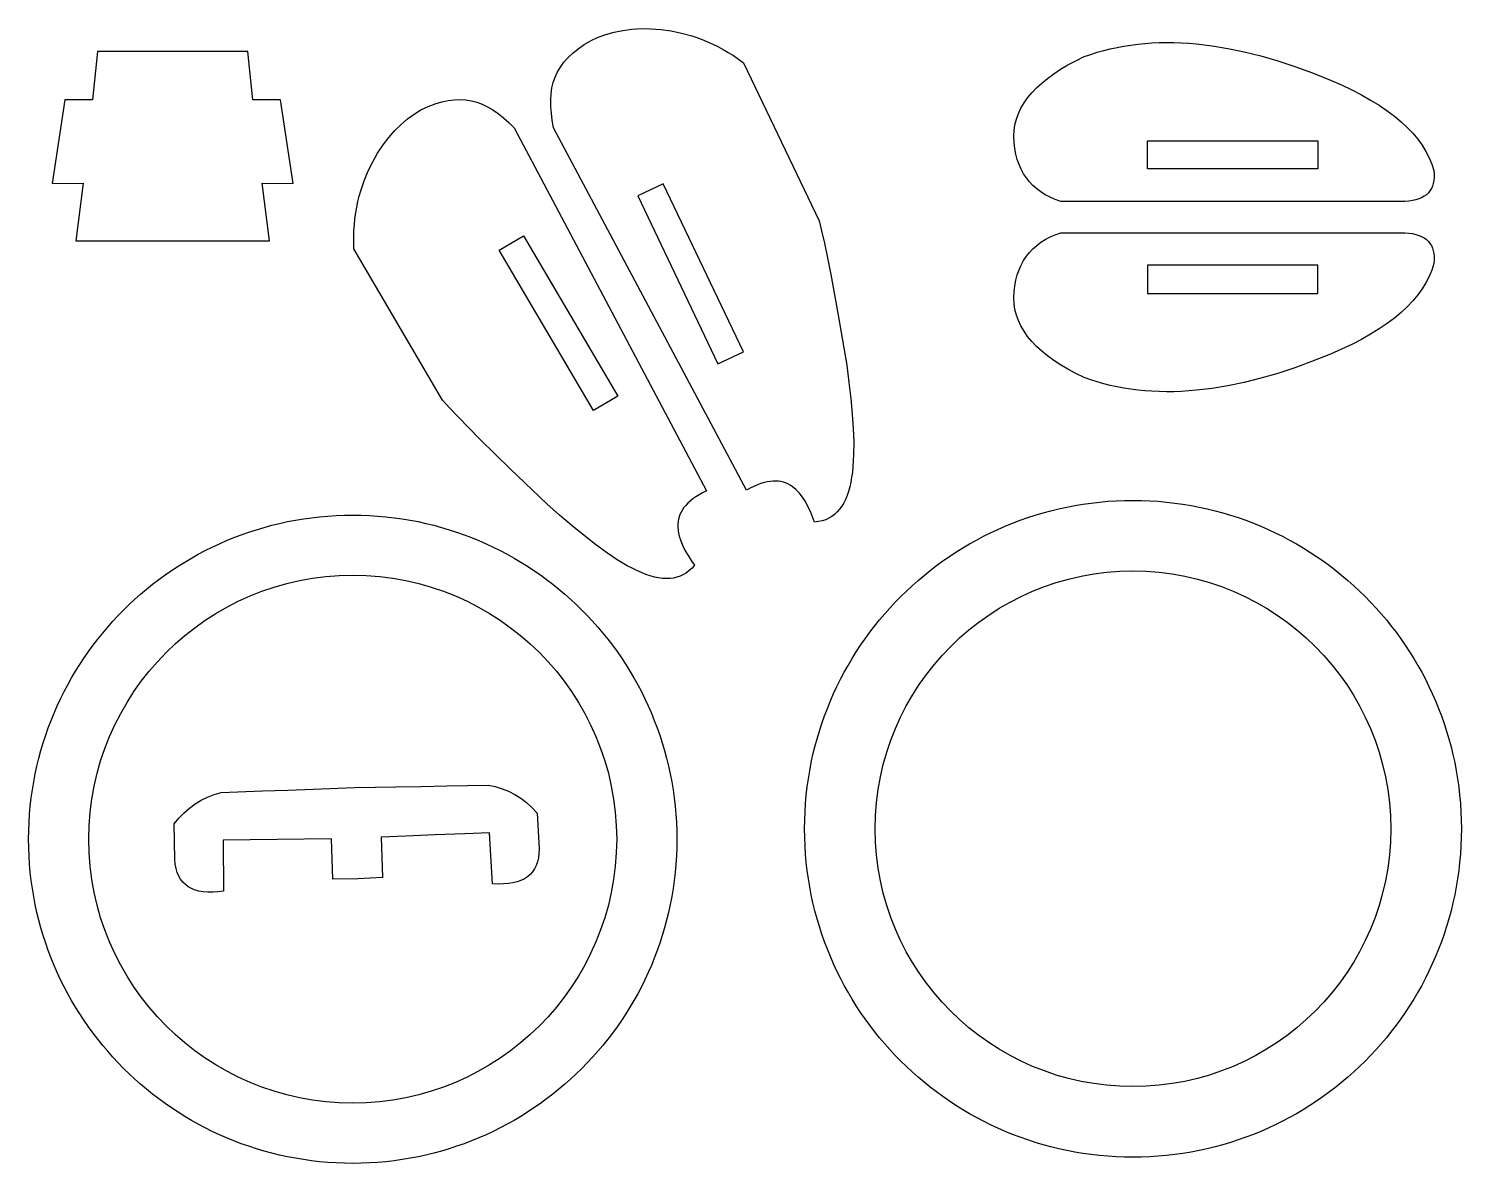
# Model space of a CAD drawing. Extents: x 0 to 14, y 0.1 to 11.7.
# Drawn here: x 0 to 5.84, y 7.09 to 11.71 of the extents above; entities that cross this region are included whole.
import ezdxf

# ---------------------------------------------------------------- set-up
doc = ezdxf.new("R2010")
doc.units = 0
doc.layers.add('Harley_2', color=1, linetype='CONTINUOUS')

msp = doc.modelspace()

# ---------------------------------------------------------------- linework, layer by layer
at = {"layer": 'Harley_2'}
for points in [[(3.3318, 10.3414), (3.341, 10.272), (3.3487, 10.2058), (3.3545, 10.143), (3.3585, 10.0838), (3.3603, 10.0282), (3.36, 9.9765), (3.3573, 9.9288), (3.355, 9.9065), (3.352, 9.8853), (3.3484, 9.8651), (3.3441, 9.846), (3.3392, 9.828), (3.3334, 9.8111), (3.327, 9.7954), (3.3197, 9.7808), (3.3117, 9.7674), (3.3029, 9.7552), (3.2933, 9.7442), (3.2828, 9.7345), (3.2715, 9.726), (3.2593, 9.7187), (3.2463, 9.7128), (3.2323, 9.7081), (3.2173, 9.7048), (3.2014, 9.7028), (3.1931, 9.7249), (3.1841, 9.7464), (3.1742, 9.7671), (3.1635, 9.7867), (3.1517, 9.805), (3.1389, 9.8215), (3.1247, 9.8361), (3.1093, 9.8484), (3.101, 9.8537), (3.0924, 9.8583), (3.0833, 9.8622), (3.0739, 9.8653), (3.064, 9.8677), (3.0537, 9.8692), (3.043, 9.8699), (3.0318, 9.8698), (3.0201, 9.8687), (3.008, 9.8667), (2.9953, 9.8637), (2.9821, 9.8596), (2.9684, 9.8545), (2.9541, 9.8484), (2.9393, 9.8411), (2.924, 9.8326), (2.1374, 11.3092), (2.1324, 11.3396), (2.1289, 11.3685), (2.1269, 11.3959), (2.1266, 11.4221), (2.1281, 11.447), (2.1315, 11.4708), (2.1368, 11.4935), (2.1442, 11.5153), (2.1538, 11.5362), (2.1657, 11.5563), (2.1799, 11.5756), (2.1967, 11.5943), (2.216, 11.6125), (2.238, 11.6302), (2.2628, 11.6476), (2.2906, 11.6646), (2.3197, 11.6779), (2.3511, 11.6892), (2.3845, 11.6984), (2.4197, 11.7055), (2.4566, 11.7102), (2.495, 11.7125), (2.5345, 11.7122), (2.5751, 11.7092), (2.6165, 11.7034), (2.6585, 11.6947), (2.7008, 11.6829), (2.7221, 11.6758), (2.7434, 11.6679), (2.7648, 11.6592), (2.786, 11.6497), (2.8073, 11.6393), (2.8284, 11.628), (2.8495, 11.6159), (2.8704, 11.6028), (2.8911, 11.5888), (2.9117, 11.5739), (3.2198, 10.9293), (3.2299, 10.8889), (3.2411, 10.839), (3.2535, 10.7797), (3.2669, 10.7109), (3.2971, 10.5451), (3.3318, 10.3414)], [(0.5863, 10.8485), (0.9806, 10.8485), (0.9508, 11.0832), (1.0774, 11.0824), (1.0258, 11.4225), (0.9127, 11.423), (0.8922, 11.6189), (0.5863, 11.6196), (0.2805, 11.6189), (0.26, 11.423), (0.1469, 11.4225), (0.0953, 11.0824), (0.2218, 11.0832), (0.192, 10.8485), (0.5863, 10.8485)], [(5.6048, 11.0088), (4.2037, 11.0088), (4.1814, 11.0168), (4.1604, 11.0259), (4.1408, 11.0361), (4.1226, 11.0475), (4.1058, 11.0601), (4.0904, 11.0738), (4.0763, 11.0886), (4.0636, 11.1047), (4.0523, 11.1218), (4.0424, 11.1402), (4.0339, 11.1596), (4.0268, 11.1802), (4.021, 11.202), (4.0166, 11.225), (4.0136, 11.249), (4.012, 11.2743), (4.0136, 11.298), (4.0173, 11.3213), (4.0232, 11.3441), (4.0314, 11.3664), (4.0417, 11.3883), (4.0542, 11.4098), (4.0689, 11.4307), (4.0857, 11.4512), (4.1048, 11.4713), (4.1261, 11.4909), (4.1495, 11.51), (4.1752, 11.5287), (4.203, 11.5469), (4.233, 11.5646), (4.2652, 11.5819), (4.2996, 11.5987), (4.3256, 11.6078), (4.3519, 11.6161), (4.3786, 11.6236), (4.4056, 11.6303), (4.433, 11.6362), (4.4607, 11.6414), (4.4887, 11.6458), (4.5171, 11.6494), (4.5459, 11.6523), (4.575, 11.6543), (4.6044, 11.6556), (4.6342, 11.6561), (4.6643, 11.6558), (4.6948, 11.6548), (4.7256, 11.6529), (4.7568, 11.6503), (4.8201, 11.6428), (4.8849, 11.6321), (4.951, 11.6184), (5.0186, 11.6015), (5.0875, 11.5815), (5.1577, 11.5584), (5.2294, 11.5322), (5.3025, 11.5029), (5.3469, 11.4833), (5.3889, 11.4632), (5.4284, 11.4427), (5.4656, 11.4217), (5.5003, 11.4003), (5.5327, 11.3784), (5.5626, 11.3561), (5.59, 11.3333), (5.6151, 11.31), (5.6377, 11.2862), (5.658, 11.2621), (5.6758, 11.2374), (5.6911, 11.2123), (5.7041, 11.1867), (5.7147, 11.1607), (5.7228, 11.1342), (5.7241, 11.1198), (5.7243, 11.1063), (5.7233, 11.0937), (5.7212, 11.082), (5.7178, 11.0711), (5.7134, 11.0611), (5.7077, 11.052), (5.701, 11.0437), (5.693, 11.0363), (5.6839, 11.0298), (5.6736, 11.0241), (5.6622, 11.0193), (5.6496, 11.0154), (5.6358, 11.0123), (5.6209, 11.0101), (5.6048, 11.0088)], [(2.7604, 9.8305), (2.7448, 9.8225), (2.7305, 9.8143), (2.7174, 9.806), (2.7055, 9.7975), (2.6947, 9.7888), (2.6851, 9.78), (2.6767, 9.7711), (2.6692, 9.762), (2.6628, 9.7528), (2.6574, 9.7435), (2.6529, 9.7341), (2.6494, 9.7246), (2.6467, 9.715), (2.6448, 9.7054), (2.6438, 9.6956), (2.6435, 9.6859), (2.6451, 9.6661), (2.6493, 9.6463), (2.6557, 9.6263), (2.6643, 9.6064), (2.6745, 9.5865), (2.6861, 9.5668), (2.6989, 9.5472), (2.7125, 9.5279), (2.702, 9.5159), (2.6909, 9.5054), (2.6792, 9.4964), (2.6669, 9.4889), (2.6541, 9.4828), (2.6407, 9.4782), (2.6267, 9.475), (2.6123, 9.4732), (2.5972, 9.4728), (2.5816, 9.4736), (2.5655, 9.4758), (2.5489, 9.4793), (2.5317, 9.484), (2.514, 9.4899), (2.4957, 9.4971), (2.477, 9.5054), (2.4577, 9.5148), (2.438, 9.5254), (2.397, 9.5499), (2.3539, 9.5786), (2.309, 9.6112), (2.2621, 9.6477), (2.2134, 9.6877), (2.1628, 9.7311), (2.1104, 9.7777), (1.9612, 9.9204), (1.8407, 10.0384), (1.7913, 10.088), (1.7491, 10.1315), (1.714, 10.1687), (1.6862, 10.1998), (1.3247, 10.816), (1.3239, 10.8414), (1.324, 10.8664), (1.3249, 10.8911), (1.3266, 10.9153), (1.3291, 10.9392), (1.3324, 10.9626), (1.3364, 10.9855), (1.3411, 11.0081), (1.3465, 11.0301), (1.3526, 11.0517), (1.3666, 11.0934), (1.3829, 11.1331), (1.4013, 11.1706), (1.4215, 11.2059), (1.4434, 11.2389), (1.4668, 11.2693), (1.4914, 11.2973), (1.5169, 11.3225), (1.5433, 11.345), (1.5702, 11.3647), (1.5975, 11.3814), (1.6272, 11.3948), (1.6555, 11.4057), (1.6825, 11.414), (1.7084, 11.4198), (1.7333, 11.4232), (1.7573, 11.4241), (1.7806, 11.4227), (1.8032, 11.419), (1.8254, 11.4129), (1.8472, 11.4046), (1.8688, 11.3941), (1.8903, 11.3813), (1.9118, 11.3664), (1.9335, 11.3494), (1.9554, 11.3304), (1.9778, 11.3092), (2.7604, 9.8305)], [(4.5567, 11.141), (4.5567, 11.256), (5.251, 11.256), (5.251, 11.141), (4.5567, 11.141)], [(2.5845, 11.0811), (2.4807, 11.0316), (2.8075, 10.3473), (2.9112, 10.3968), (2.5845, 11.0811)], [(1.9163, 10.811), (2.0155, 10.8693), (2.3993, 10.2153), (2.3001, 10.1571), (1.9163, 10.811)], [(5.6048, 10.8811), (5.6209, 10.8798), (5.6358, 10.8776), (5.6496, 10.8745), (5.6622, 10.8706), (5.6736, 10.8658), (5.6839, 10.8601), (5.693, 10.8536), (5.701, 10.8462), (5.7077, 10.8379), (5.7134, 10.8288), (5.7178, 10.8188), (5.7212, 10.8079), (5.7233, 10.7962), (5.7243, 10.7836), (5.7241, 10.7701), (5.7228, 10.7558), (5.7147, 10.7293), (5.7041, 10.7032), (5.6911, 10.6777), (5.6758, 10.6525), (5.658, 10.6279), (5.6377, 10.6037), (5.6151, 10.58), (5.59, 10.5567), (5.5626, 10.5339), (5.5327, 10.5115), (5.5003, 10.4896), (5.4656, 10.4682), (5.4284, 10.4472), (5.3889, 10.4267), (5.3469, 10.4067), (5.3025, 10.3871), (5.2294, 10.3578), (5.1577, 10.3315), (5.0875, 10.3084), (5.0186, 10.2885), (4.951, 10.2716), (4.8849, 10.2578), (4.8201, 10.2471), (4.7568, 10.2396), (4.7256, 10.237), (4.6948, 10.2352), (4.6643, 10.2341), (4.6342, 10.2338), (4.6044, 10.2343), (4.575, 10.2356), (4.5459, 10.2377), (4.5171, 10.2405), (4.4887, 10.2441), (4.4607, 10.2485), (4.433, 10.2537), (4.4056, 10.2597), (4.3786, 10.2664), (4.3519, 10.2739), (4.3256, 10.2822), (4.2996, 10.2912), (4.2652, 10.308), (4.233, 10.3253), (4.203, 10.3431), (4.1752, 10.3613), (4.1495, 10.3799), (4.1261, 10.3991), (4.1048, 10.4187), (4.0857, 10.4387), (4.0689, 10.4592), (4.0542, 10.4802), (4.0417, 10.5016), (4.0314, 10.5235), (4.0232, 10.5459), (4.0173, 10.5687), (4.0136, 10.5919), (4.012, 10.6157), (4.0136, 10.6409), (4.0166, 10.665), (4.021, 10.6879), (4.0268, 10.7097), (4.0339, 10.7303), (4.0424, 10.7498), (4.0523, 10.7681), (4.0636, 10.7853), (4.0763, 10.8013), (4.0904, 10.8162), (4.1058, 10.8299), (4.1226, 10.8424), (4.1408, 10.8538), (4.1604, 10.8641), (4.1814, 10.8732), (4.2037, 10.8811), (5.6048, 10.8811)], [(4.5567, 10.7489), (4.5567, 10.6339), (5.251, 10.6339), (5.251, 10.7489), (4.5567, 10.7489)], [(4.4979, 9.7914), (4.5324, 9.7909), (4.5667, 9.7896), (4.6008, 9.7875), (4.6346, 9.7845), (4.6682, 9.7806), (4.7015, 9.776), (4.7346, 9.7705), (4.7674, 9.7642), (4.7999, 9.7571), (4.8321, 9.7493), (4.864, 9.7406), (4.8956, 9.7312), (4.9268, 9.7211), (4.9577, 9.7102), (4.9883, 9.6986), (5.0184, 9.6863), (5.0483, 9.6732), (5.0777, 9.6595), (5.1067, 9.645), (5.1354, 9.6299), (5.1636, 9.6141), (5.1914, 9.5977), (5.2187, 9.5806), (5.2456, 9.5629), (5.2721, 9.5446), (5.2981, 9.5256), (5.3236, 9.5061), (5.3486, 9.4859), (5.3731, 9.4652), (5.3971, 9.4439), (5.4206, 9.422), (5.4436, 9.3996), (5.466, 9.3766), (5.4879, 9.3531), (5.5092, 9.3291), (5.5299, 9.3046), (5.5501, 9.2796), (5.5696, 9.2541), (5.5886, 9.2281), (5.6069, 9.2016), (5.6246, 9.1747), (5.6417, 9.1474), (5.6582, 9.1196), (5.6739, 9.0914), (5.689, 9.0627), (5.7035, 9.0337), (5.7172, 9.0043), (5.7303, 8.9744), (5.7426, 8.9443), (5.7542, 8.9137), (5.7651, 8.8828), (5.7752, 8.8516), (5.7846, 8.82), (5.7933, 8.7881), (5.8011, 8.7559), (5.8082, 8.7234), (5.8145, 8.6906), (5.82, 8.6575), (5.8246, 8.6242), (5.8285, 8.5906), (5.8315, 8.5568), (5.8336, 8.5227), (5.8349, 8.4884), (5.8354, 8.4539), (5.8349, 8.4194), (5.8336, 8.3851), (5.8315, 8.351), (5.8285, 8.3171), (5.8246, 8.2836), (5.82, 8.2502), (5.8145, 8.2171), (5.8082, 8.1844), (5.8011, 8.1519), (5.7933, 8.1197), (5.7846, 8.0878), (5.7752, 8.0562), (5.7651, 8.0249), (5.7542, 7.994), (5.7426, 7.9635), (5.7303, 7.9333), (5.7172, 7.9035), (5.7035, 7.8741), (5.689, 7.845), (5.6739, 7.8164), (5.6582, 7.7882), (5.6417, 7.7604), (5.6246, 7.733), (5.6069, 7.7061), (5.5886, 7.6797), (5.5696, 7.6537), (5.5501, 7.6282), (5.5299, 7.6032), (5.5092, 7.5786), (5.4879, 7.5546), (5.466, 7.5311), (5.4436, 7.5082), (5.4206, 7.4857), (5.3971, 7.4639), (5.3731, 7.4426), (5.3486, 7.4218), (5.3236, 7.4017), (5.2981, 7.3821), (5.2721, 7.3632), (5.2456, 7.3448), (5.2187, 7.3271), (5.1914, 7.31), (5.1636, 7.2936), (5.1354, 7.2778), (5.1067, 7.2627), (5.0777, 7.2483), (5.0483, 7.2345), (5.0184, 7.2215), (4.9883, 7.2092), (4.9577, 7.1975), (4.9268, 7.1867), (4.8956, 7.1765), (4.864, 7.1671), (4.8321, 7.1585), (4.7999, 7.1506), (4.7674, 7.1436), (4.7346, 7.1373), (4.7015, 7.1318), (4.6682, 7.1271), (4.6346, 7.1233), (4.6008, 7.1203), (4.5667, 7.1181), (4.5324, 7.1168), (4.4979, 7.1164), (4.4634, 7.1168), (4.4291, 7.1181), (4.395, 7.1203), (4.3611, 7.1233), (4.3276, 7.1271), (4.2942, 7.1318), (4.2612, 7.1373), (4.2284, 7.1436), (4.1959, 7.1506), (4.1637, 7.1585), (4.1318, 7.1671), (4.1002, 7.1765), (4.069, 7.1867), (4.0381, 7.1975), (4.0075, 7.2092), (3.9773, 7.2215), (3.9475, 7.2345), (3.9181, 7.2483), (3.889, 7.2627), (3.8604, 7.2778), (3.8322, 7.2936), (3.8044, 7.31), (3.777, 7.3271), (3.7501, 7.3448), (3.7237, 7.3632), (3.6977, 7.3821), (3.6722, 7.4017), (3.6472, 7.4218), (3.6226, 7.4426), (3.5986, 7.4639), (3.5751, 7.4857), (3.5522, 7.5082), (3.5297, 7.5311), (3.5079, 7.5546), (3.4866, 7.5786), (3.4658, 7.6032), (3.4457, 7.6282), (3.4261, 7.6537), (3.4072, 7.6797), (3.3888, 7.7061), (3.3711, 7.733), (3.354, 7.7604), (3.3376, 7.7882), (3.3218, 7.8164), (3.3067, 7.845), (3.2923, 7.8741), (3.2785, 7.9035), (3.2655, 7.9333), (3.2532, 7.9635), (3.2416, 7.994), (3.2307, 8.0249), (3.2205, 8.0562), (3.2111, 8.0878), (3.2025, 8.1197), (3.1946, 8.1519), (3.1876, 8.1844), (3.1813, 8.2171), (3.1758, 8.2502), (3.1711, 8.2836), (3.1673, 8.3171), (3.1643, 8.351), (3.1621, 8.3851), (3.1608, 8.4194), (3.1604, 8.4539), (3.1608, 8.4884), (3.1621, 8.5227), (3.1643, 8.5568), (3.1673, 8.5906), (3.1711, 8.6242), (3.1758, 8.6575), (3.1813, 8.6906), (3.1876, 8.7234), (3.1946, 8.7559), (3.2025, 8.7881), (3.2111, 8.82), (3.2205, 8.8516), (3.2307, 8.8828), (3.2416, 8.9137), (3.2532, 8.9443), (3.2655, 8.9744), (3.2785, 9.0043), (3.2923, 9.0337), (3.3067, 9.0627), (3.3218, 9.0914), (3.3376, 9.1196), (3.354, 9.1474), (3.3711, 9.1747), (3.3888, 9.2016), (3.4072, 9.2281), (3.4261, 9.2541), (3.4457, 9.2796), (3.4658, 9.3046), (3.4866, 9.3291), (3.5079, 9.3531), (3.5297, 9.3766), (3.5522, 9.3996), (3.5751, 9.422), (3.5986, 9.4439), (3.6226, 9.4652), (3.6472, 9.4859), (3.6722, 9.5061), (3.6977, 9.5256), (3.7237, 9.5446), (3.7501, 9.5629), (3.777, 9.5806), (3.8044, 9.5977), (3.8322, 9.6141), (3.8604, 9.6299), (3.889, 9.645), (3.9181, 9.6595), (3.9475, 9.6732), (3.9773, 9.6863), (4.0075, 9.6986), (4.0381, 9.7102), (4.069, 9.7211), (4.1002, 9.7312), (4.1318, 9.7406), (4.1637, 9.7493), (4.1959, 9.7571), (4.2284, 9.7642), (4.2612, 9.7705), (4.2942, 9.776), (4.3276, 9.7806), (4.3611, 9.7845), (4.395, 9.7875), (4.4291, 9.7896), (4.4634, 9.7909), (4.4979, 9.7914)], [(1.32, 9.7315), (1.3541, 9.7311), (1.3879, 9.7298), (1.4215, 9.7276), (1.4549, 9.7247), (1.4881, 9.7209), (1.521, 9.7163), (1.5536, 9.7109), (1.586, 9.7047), (1.6181, 9.6977), (1.6498, 9.6899), (1.6813, 9.6814), (1.7125, 9.6721), (1.7433, 9.6621), (1.7738, 9.6514), (1.804, 9.6399), (1.8338, 9.6277), (1.8632, 9.6149), (1.8922, 9.6013), (1.9209, 9.5871), (1.9491, 9.5721), (1.977, 9.5566), (2.0044, 9.5404), (2.0314, 9.5235), (2.058, 9.506), (2.0841, 9.4879), (2.1097, 9.4692), (2.1349, 9.4499), (2.1596, 9.43), (2.1838, 9.4096), (2.2075, 9.3885), (2.2307, 9.3669), (2.2533, 9.3448), (2.2755, 9.3222), (2.297, 9.299), (2.3181, 9.2753), (2.3385, 9.2511), (2.3584, 9.2264), (2.3777, 9.2012), (2.3964, 9.1756), (2.4145, 9.1495), (2.432, 9.1229), (2.4489, 9.0959), (2.4651, 9.0685), (2.4807, 9.0406), (2.4956, 9.0124), (2.5098, 8.9837), (2.5234, 8.9547), (2.5363, 8.9252), (2.5484, 8.8954), (2.5599, 8.8653), (2.5706, 8.8348), (2.5806, 8.804), (2.5899, 8.7728), (2.5984, 8.7413), (2.6062, 8.7096), (2.6132, 8.6775), (2.6194, 8.6451), (2.6248, 8.6125), (2.6294, 8.5796), (2.6332, 8.5464), (2.6362, 8.513), (2.6383, 8.4794), (2.6396, 8.4456), (2.64, 8.4115), (2.6396, 8.3774), (2.6383, 8.3436), (2.6362, 8.3099), (2.6332, 8.2765), (2.6294, 8.2434), (2.6248, 8.2105), (2.6194, 8.1779), (2.6132, 8.1455), (2.6062, 8.1134), (2.5984, 8.0816), (2.5899, 8.0502), (2.5806, 8.019), (2.5706, 7.9882), (2.5599, 7.9577), (2.5484, 7.9275), (2.5363, 7.8977), (2.5234, 7.8683), (2.5098, 7.8393), (2.4956, 7.8106), (2.4807, 7.7824), (2.4651, 7.7545), (2.4489, 7.7271), (2.432, 7.7001), (2.4145, 7.6735), (2.3964, 7.6474), (2.3777, 7.6218), (2.3584, 7.5966), (2.3385, 7.5719), (2.3181, 7.5477), (2.297, 7.524), (2.2755, 7.5008), (2.2533, 7.4782), (2.2307, 7.456), (2.2075, 7.4344), (2.1838, 7.4134), (2.1596, 7.393), (2.1349, 7.3731), (2.1097, 7.3538), (2.0841, 7.3351), (2.058, 7.317), (2.0314, 7.2995), (2.0044, 7.2826), (1.977, 7.2664), (1.9491, 7.2508), (1.9209, 7.2359), (1.8922, 7.2217), (1.8632, 7.2081), (1.8338, 7.1952), (1.804, 7.1831), (1.7738, 7.1716), (1.7433, 7.1609), (1.7125, 7.1508), (1.6813, 7.1416), (1.6498, 7.1331), (1.6181, 7.1253), (1.586, 7.1183), (1.5536, 7.1121), (1.521, 7.1067), (1.4881, 7.1021), (1.4549, 7.0983), (1.4215, 7.0953), (1.3879, 7.0932), (1.3541, 7.0919), (1.32, 7.0915), (1.2859, 7.0919), (1.2521, 7.0932), (1.2185, 7.0953), (1.1851, 7.0983), (1.1519, 7.1021), (1.119, 7.1067), (1.0864, 7.1121), (1.054, 7.1183), (1.0219, 7.1253), (0.9902, 7.1331), (0.9587, 7.1416), (0.9275, 7.1508), (0.8967, 7.1609), (0.8662, 7.1716), (0.836, 7.1831), (0.8062, 7.1952), (0.7768, 7.2081), (0.7478, 7.2217), (0.7191, 7.2359), (0.6909, 7.2508), (0.663, 7.2664), (0.6356, 7.2826), (0.6086, 7.2995), (0.582, 7.317), (0.5559, 7.3351), (0.5303, 7.3538), (0.5051, 7.3731), (0.4804, 7.393), (0.4562, 7.4134), (0.4325, 7.4344), (0.4093, 7.456), (0.3867, 7.4782), (0.3645, 7.5008), (0.343, 7.524), (0.3219, 7.5477), (0.3015, 7.5719), (0.2816, 7.5966), (0.2623, 7.6218), (0.2436, 7.6474), (0.2255, 7.6735), (0.208, 7.7001), (0.1911, 7.7271), (0.1749, 7.7545), (0.1593, 7.7824), (0.1444, 7.8106), (0.1302, 7.8393), (0.1166, 7.8683), (0.1037, 7.8977), (0.0916, 7.9275), (0.0801, 7.9577), (0.0694, 7.9882), (0.0594, 8.019), (0.0501, 8.0502), (0.0416, 8.0816), (0.0338, 8.1134), (0.0268, 8.1455), (0.0206, 8.1779), (0.0152, 8.2105), (0.0106, 8.2434), (0.0068, 8.2765), (0.0038, 8.3099), (0.0017, 8.3436), (0.0004, 8.3774), (0, 8.4115), (0.0004, 8.4456), (0.0017, 8.4794), (0.0038, 8.513), (0.0068, 8.5464), (0.0106, 8.5796), (0.0152, 8.6125), (0.0206, 8.6451), (0.0268, 8.6775), (0.0338, 8.7096), (0.0416, 8.7413), (0.0501, 8.7728), (0.0594, 8.804), (0.0694, 8.8348), (0.0801, 8.8653), (0.0916, 8.8954), (0.1037, 8.9252), (0.1166, 8.9547), (0.1302, 8.9837), (0.1444, 9.0124), (0.1593, 9.0406), (0.1749, 9.0685), (0.1911, 9.0959), (0.208, 9.1229), (0.2255, 9.1495), (0.2436, 9.1756), (0.2623, 9.2012), (0.2816, 9.2264), (0.3015, 9.2511), (0.3219, 9.2753), (0.343, 9.299), (0.3645, 9.3222), (0.3867, 9.3448), (0.4093, 9.3669), (0.4325, 9.3885), (0.4562, 9.4096), (0.4804, 9.43), (0.5051, 9.4499), (0.5303, 9.4692), (0.5559, 9.4879), (0.582, 9.506), (0.6086, 9.5235), (0.6356, 9.5404), (0.663, 9.5566), (0.6909, 9.5721), (0.7191, 9.5871), (0.7478, 9.6013), (0.7768, 9.6149), (0.8062, 9.6277), (0.836, 9.6399), (0.8662, 9.6514), (0.8967, 9.6621), (0.9275, 9.6721), (0.9587, 9.6814), (0.9902, 9.6899), (1.0219, 9.6977), (1.054, 9.7047), (1.0864, 9.7109), (1.119, 9.7163), (1.1519, 9.7209), (1.1851, 9.7247), (1.2185, 9.7276), (1.2521, 9.7298), (1.2859, 9.7311), (1.32, 9.7315)], [(1.32, 9.4865), (1.3753, 9.4851), (1.4299, 9.4809), (1.4837, 9.4741), (1.5366, 9.4646), (1.5886, 9.4526), (1.6396, 9.4381), (1.6896, 9.4212), (1.7384, 9.402), (1.786, 9.3805), (1.8324, 9.3567), (1.8774, 9.3308), (1.921, 9.3029), (1.9631, 9.2729), (2.0038, 9.241), (2.0428, 9.2072), (2.0801, 9.1716), (2.1157, 9.1343), (2.1495, 9.0952), (2.1814, 9.0546), (2.2114, 9.0125), (2.2393, 8.9689), (2.2652, 8.9239), (2.289, 8.8775), (2.3105, 8.8299), (2.3298, 8.7811), (2.3467, 8.7311), (2.3612, 8.6801), (2.3732, 8.6281), (2.3826, 8.5752), (2.3894, 8.5214), (2.3936, 8.4668), (2.395, 8.4115), (2.3936, 8.3562), (2.3894, 8.3016), (2.3826, 8.2478), (2.3732, 8.1949), (2.3612, 8.1429), (2.3467, 8.0919), (2.3298, 8.0419), (2.3105, 7.9931), (2.289, 7.9455), (2.2652, 7.8991), (2.2393, 7.8541), (2.2114, 7.8105), (2.1814, 7.7683), (2.1495, 7.7277), (2.1157, 7.6887), (2.0801, 7.6514), (2.0428, 7.6158), (2.0038, 7.582), (1.9631, 7.5501), (1.921, 7.5201), (1.8774, 7.4921), (1.8324, 7.4663), (1.786, 7.4425), (1.7384, 7.421), (1.6896, 7.4017), (1.6396, 7.3848), (1.5886, 7.3703), (1.5366, 7.3583), (1.4837, 7.3489), (1.4299, 7.342), (1.3753, 7.3379), (1.32, 7.3365), (1.2647, 7.3379), (1.2101, 7.342), (1.1563, 7.3489), (1.1034, 7.3583), (1.0514, 7.3703), (1.0004, 7.3848), (0.9504, 7.4017), (0.9016, 7.421), (0.854, 7.4425), (0.8076, 7.4663), (0.7626, 7.4921), (0.719, 7.5201), (0.6768, 7.5501), (0.6362, 7.582), (0.5972, 7.6158), (0.5599, 7.6514), (0.5243, 7.6887), (0.4905, 7.7277), (0.4586, 7.7683), (0.4286, 7.8105), (0.4007, 7.8541), (0.3748, 7.8991), (0.351, 7.9455), (0.3295, 7.9931), (0.3102, 8.0419), (0.2933, 8.0919), (0.2788, 8.1429), (0.2668, 8.1949), (0.2574, 8.2478), (0.2506, 8.3016), (0.2464, 8.3562), (0.245, 8.4115), (0.2464, 8.4668), (0.2506, 8.5214), (0.2574, 8.5752), (0.2668, 8.6281), (0.2788, 8.6801), (0.2933, 8.7311), (0.3102, 8.7811), (0.3295, 8.8299), (0.351, 8.8775), (0.3748, 8.9239), (0.4007, 8.9689), (0.4286, 9.0125), (0.4586, 9.0546), (0.4905, 9.0952), (0.5243, 9.1343), (0.5599, 9.1716), (0.5972, 9.2072), (0.6362, 9.241), (0.6768, 9.2729), (0.719, 9.3029), (0.7626, 9.3308), (0.8076, 9.3567), (0.854, 9.3805), (0.9016, 9.402), (0.9504, 9.4212), (1.0004, 9.4381), (1.0514, 9.4526), (1.1034, 9.4646), (1.1563, 9.4741), (1.2101, 9.4809), (1.2647, 9.4851), (1.32, 9.4865)], [(4.4979, 9.5039), (4.5519, 9.5025), (4.6052, 9.4985), (4.6578, 9.4918), (4.7095, 9.4825), (4.7603, 9.4708), (4.8101, 9.4567), (4.8589, 9.4402), (4.9066, 9.4213), (4.9531, 9.4003), (4.9983, 9.3771), (5.0423, 9.3518), (5.0849, 9.3245), (5.1261, 9.2952), (5.1657, 9.2641), (5.2038, 9.2311), (5.2403, 9.1963), (5.2751, 9.1598), (5.3081, 9.1217), (5.3393, 9.0821), (5.3685, 9.0409), (5.3958, 8.9983), (5.4211, 8.9543), (5.4443, 8.9091), (5.4654, 8.8625), (5.4842, 8.8149), (5.5007, 8.7661), (5.5148, 8.7163), (5.5265, 8.6655), (5.5358, 8.6138), (5.5425, 8.5612), (5.5465, 8.5079), (5.5479, 8.4539), (5.5465, 8.3999), (5.5425, 8.3465), (5.5358, 8.294), (5.5265, 8.2423), (5.5148, 8.1915), (5.5007, 8.1417), (5.4842, 8.0929), (5.4654, 8.0452), (5.4443, 7.9987), (5.4211, 7.9534), (5.3958, 7.9095), (5.3685, 7.8669), (5.3393, 7.8257), (5.3081, 7.786), (5.2751, 7.7479), (5.2403, 7.7115), (5.2038, 7.6767), (5.1657, 7.6437), (5.1261, 7.6125), (5.0849, 7.5832), (5.0423, 7.5559), (4.9983, 7.5306), (4.9531, 7.5074), (4.9066, 7.4864), (4.8589, 7.4676), (4.8101, 7.4511), (4.7603, 7.4369), (4.7095, 7.4252), (4.6578, 7.416), (4.6052, 7.4093), (4.5519, 7.4052), (4.4979, 7.4039), (4.4439, 7.4052), (4.3905, 7.4093), (4.338, 7.416), (4.2863, 7.4252), (4.2355, 7.4369), (4.1857, 7.4511), (4.1369, 7.4676), (4.0892, 7.4864), (4.0427, 7.5074), (3.9974, 7.5306), (3.9535, 7.5559), (3.9109, 7.5832), (3.8697, 7.6125), (3.83, 7.6437), (3.7919, 7.6767), (3.7555, 7.7115), (3.7207, 7.7479), (3.6877, 7.786), (3.6565, 7.8257), (3.6272, 7.8669), (3.5999, 7.9095), (3.5746, 7.9534), (3.5514, 7.9987), (3.5304, 8.0452), (3.5116, 8.0929), (3.4951, 8.1417), (3.4809, 8.1915), (3.4692, 8.2423), (3.46, 8.294), (3.4533, 8.3465), (3.4492, 8.3999), (3.4479, 8.4539), (3.4492, 8.5079), (3.4533, 8.5612), (3.46, 8.6138), (3.4692, 8.6655), (3.4809, 8.7163), (3.4951, 8.7661), (3.5116, 8.8149), (3.5304, 8.8625), (3.5514, 8.9091), (3.5746, 8.9543), (3.5999, 8.9983), (3.6272, 9.0409), (3.6565, 9.0821), (3.6877, 9.1217), (3.7207, 9.1598), (3.7555, 9.1963), (3.7919, 9.2311), (3.83, 9.2641), (3.8697, 9.2952), (3.9109, 9.3245), (3.9535, 9.3518), (3.9974, 9.3771), (4.0427, 9.4003), (4.0892, 9.4213), (4.1369, 9.4402), (4.1857, 9.4567), (4.2355, 9.4708), (4.2863, 9.4825), (4.338, 9.4918), (4.3905, 9.4985), (4.4439, 9.5025), (4.4979, 9.5039)], [(0.5929, 8.474), (0.6123, 8.4977), (0.633, 8.5193), (0.655, 8.5385), (0.6783, 8.5555), (0.7029, 8.5703), (0.7288, 8.5828), (0.756, 8.5931), (0.7846, 8.6011), (0.9526, 8.6083), (1.0559, 8.6115), (1.1592, 8.6147), (1.3272, 8.6219), (1.4955, 8.6253), (1.5992, 8.6268), (1.7028, 8.6283), (1.8712, 8.6316), (1.9002, 8.6256), (1.928, 8.6172), (1.9547, 8.6065), (1.9803, 8.5935), (2.0047, 8.5782), (2.028, 8.5605), (2.0501, 8.5404), (2.0711, 8.5181), (2.0794, 8.3728), (2.0786, 8.3538), (2.0764, 8.3362), (2.0727, 8.3199), (2.0675, 8.305), (2.0608, 8.2914), (2.0527, 8.2791), (2.043, 8.2682), (2.0319, 8.2586), (2.0194, 8.2504), (2.0053, 8.2435), (1.9897, 8.2379), (1.9727, 8.2337), (1.9542, 8.2309), (1.9342, 8.2293), (1.9128, 8.2291), (1.8898, 8.2303), (1.8772, 8.4381), (1.7761, 8.4335), (1.6564, 8.429), (1.5366, 8.4244), (1.4355, 8.4198), (1.4413, 8.2559), (1.3401, 8.2507), (1.2388, 8.2488), (1.2333, 8.4128), (1.0126, 8.4102), (0.7919, 8.4077), (0.7938, 8.1994), (0.771, 8.1967), (0.7495, 8.1954), (0.7295, 8.1956), (0.7109, 8.1971), (0.6936, 8.2002), (0.6777, 8.2046), (0.6632, 8.2105), (0.6501, 8.2179), (0.6383, 8.2267), (0.6279, 8.2369), (0.619, 8.2485), (0.6114, 8.2616), (0.6051, 8.2762), (0.6003, 8.2921), (0.5968, 8.3096), (0.5948, 8.3284), (0.5929, 8.474)]]:
    msp.add_lwpolyline(points, close=True, dxfattribs=at)

doc.saveas('drawing.dxf')
